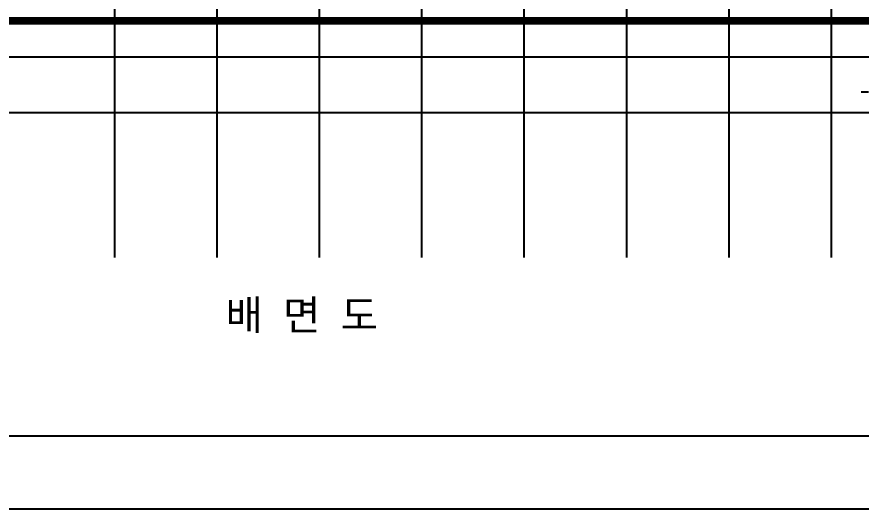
# Model space of a CAD drawing. Header units: millimetres. Extents: x 37653813 to 38677796, y 586285 to 874285.
# Drawn here: x 37830206 to 37920951, y 586285 to 639234 of the extents above; entities that cross this region are included whole.
import ezdxf

# ---------------------------------------------------------------- set-up
doc = ezdxf.new("R2010")
doc.units = ezdxf.units.MM
doc.header["$LTSCALE"] = 1000
doc.header["$MEASUREMENT"] = 0
doc.layers.get('0').update_dxf_attribs({"linetype": 'CONTINUOUS'})
doc.layers.get('Defpoints').update_dxf_attribs({"color": 161, "linetype": 'CONTINUOUS'})
doc.layers.add('cen', color=1, linetype='CONTINUOUS')
doc.layers.add('먹-적색(가로선) 26', color=26, linetype='CONTINUOUS')
doc.styles.add('나눔바른고딕', font='NanumBarunGothic.ttf')

# ---------------------------------------------------------------- blocks, each defined once
blk = doc.blocks.new('SDFSDFSDFSDFSF')
at = {"layer": 'cen', "ltscale": 0.1}
for p, q in [((37828151, 613334), (37828151, 700227)), ((37839151, 613334), (37839151, 700227)), ((37850151, 613334), (37850151, 700227)), ((37861151, 613334), (37861151, 700227)), ((37872151, 613334), (37872151, 700227)), ((37883151, 613334), (37883151, 700227)), ((37894151, 613334), (37894151, 700227)), ((37905151, 613334), (37905151, 700227))]:
    blk.add_line(p, q, dxfattribs=at)
at = {"layer": 'cen', "ltscale": 5}
for p, q in [((37713235, 634934), (37984419, 634934)), ((37713235, 628934), (37984419, 628934))]:
    blk.add_line(p, q, dxfattribs=at)

msp = doc.modelspace()

# ---------------------------------------------------------------- linework, layer by layer
at = {"ltscale": 0.1}
for points in [[(37725834.4, 639134.4), (37992945.1, 639134.4)], [(37725834.4, 638934.4), (37992945.1, 638934.4)], [(37725834.4, 638734.4), (37992945.1, 638734.4)], [(37725834.4, 638534.4), (37992945.1, 638534.4)]]:
    msp.add_lwpolyline(points, dxfattribs=at)
at = {"layer": 'Defpoints'}
for points in [[(38064313.4, 586285), (37653813.4, 586285), (37653813.4, 874285), (38064313.4, 874285)], [(37665813.4, 866535), (38016813.4, 866535), (38016813.4, 594118.8), (37665813.4, 594118.8)]]:
    msp.add_lwpolyline(points, close=True, dxfattribs=at)
at = {"layer": '먹-적색(가로선) 26', "ltscale": 0.1}
msp.add_line((37920951.1, 631164.5), (37921751.1, 631164.5), dxfattribs=at)

# ---------------------------------------------------------------- block references
msp.add_blockref('SDFSDFSDFSDFSF', (12599.7, 0))

# ---------------------------------------------------------------- texts
at = {"layer": 'Defpoints', "style": '나눔바른고딕'}
msp.add_text('배  면  도', height=3200, dxfattribs=at).set_placement((37852637.2, 605559.6))

doc.saveas('drawing.dxf')
